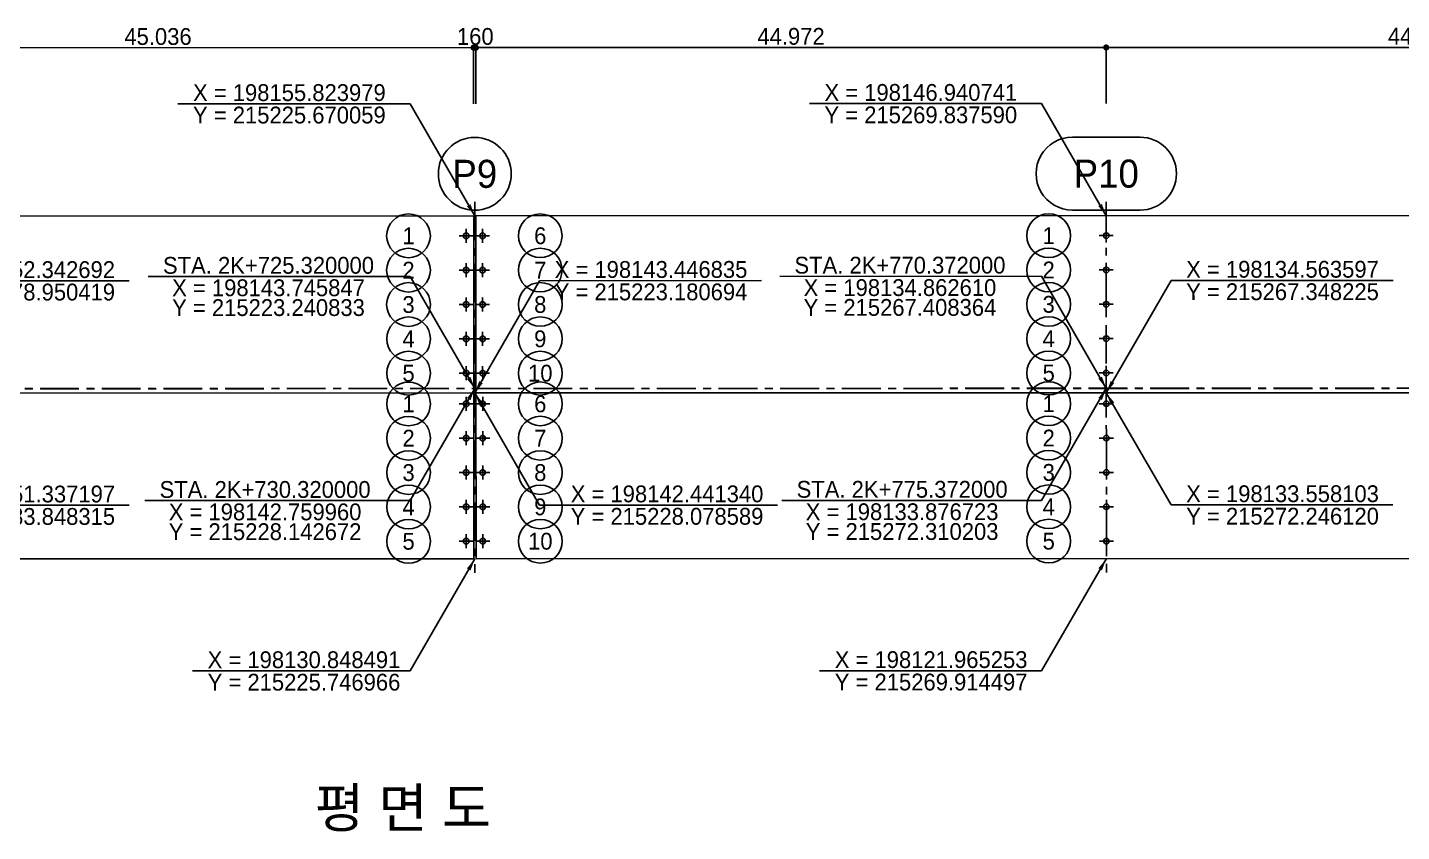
# Model space of a CAD drawing. Header units: feet. Extents: x 0 to 336400, y 0 to 237600.
# Drawn here: x 142330 to 240362, y 78685 to 136037 of the extents above; entities that cross this region are included whole.
import ezdxf
from ezdxf.enums import TextEntityAlignment as Align

# ---------------------------------------------------------------- set-up
doc = ezdxf.new("R2010")
doc.units = ezdxf.units.FT
doc.header["$LTSCALE"] = 2200
doc.header["$MEASUREMENT"] = 0
doc.linetypes.add('A-CENTR01', pattern=[2, 1.25, -0.25, 0.25, -0.25])
for name, color, linetype in [('CS-CNTL', 1, 'A-CENTR01'), ('CS-CONC-LEAN', 3, 'CONTINUOUS'), ('CS-CONC-MAJR', 4, 'CONTINUOUS'), ('CS-DIML', 1, 'CONTINUOUS'), ('CS-DIMT', 3, 'CONTINUOUS'), ('CS-TEXT', 3, 'CONTINUOUS'), ('CZ-TEX1', 6, 'CONTINUOUS'), ('CZ-TEX2', 3, 'CONTINUOUS')]:
    doc.layers.add(name, color=color, linetype=linetype)
doc.styles.add('A_STANDARD', font='')
doc.styles.get('A_STANDARD').set_extended_font_data('Dotum')

# ---------------------------------------------------------------- blocks, each defined once
blk = doc.blocks.new('CZDIMD1-2')
at = {"layer": 'CS-DIML', "const_width": 0.5}
blk.add_lwpolyline([(0.25, 0, 1), (-0.25, 0, 1)], format="xyb", close=True, dxfattribs=at)

msp = doc.modelspace()

# ---------------------------------------------------------------- linework, layer by layer
at = {"layer": 'CS-CNTL'}
for p, q in [((174245, 123598), (174249, 108973)), ((219297, 123612), (219301, 108987)), ((174249, 110965), (174252, 97140)), ((219301, 110976), (219304, 97151)), ((33232, 110258), (309291, 110321)), ((33232, 110258), (309291, 110321)), ((33232, 110258), (309291, 110321)), ((33232, 110258), (309291, 110321)), ((33253, 110236), (309291, 110318)), ((33253, 110236), (309291, 110318)), ((33253, 110236), (309291, 110318)), ((33253, 110236), (309291, 110318))]:
    msp.add_line(p, q, dxfattribs=at)
at = {"layer": 'CS-CONC-LEAN'}
for p, q in [((173625, 120678), (173624, 121678)), ((174803, 120678), (174802, 121678)), ((219298, 120692), (219297, 121692)), ((173124, 121178), (174124, 121178)), ((174302, 121178), (175302, 121179)), ((218797, 121192), (219797, 121192)), ((173125, 118728), (174125, 118728)), ((173625, 118228), (173625, 119228)), ((174303, 118728), (175303, 118729)), ((174803, 118228), (174803, 119228)), ((218798, 118742), (219798, 118742)), ((219298, 118242), (219298, 119242)), ((173626, 115778), (173626, 116778)), ((174804, 115778), (174804, 116778)), ((219299, 115792), (219299, 116792)), ((173126, 116278), (174126, 116278)), ((174304, 116278), (175304, 116279)), ((218799, 116292), (219799, 116292)), ((173127, 113828), (174127, 113828)), ((173627, 113328), (173627, 114328)), ((174305, 113828), (175305, 113829)), ((174805, 113328), (174805, 114328)), ((218800, 113842), (219800, 113842)), ((219300, 113342), (219300, 114342)), ((173628, 110878), (173627, 111878)), ((174806, 110878), (174805, 111878)), ((219301, 110892), (219300, 111892)), ((173127, 111378), (174127, 111378)), ((174305, 111378), (175305, 111379)), ((218800, 111392), (219800, 111392)), ((173128, 109190), (174128, 109190)), ((173628, 108690), (173628, 109690)), ((174306, 109190), (175306, 109191)), ((174806, 108691), (174806, 109691)), ((218801, 109201), (219801, 109201)), ((219301, 108701), (219301, 109701)), ((173629, 106240), (173629, 107240)), ((174807, 106241), (174807, 107241)), ((219302, 106251), (219302, 107251)), ((173129, 106740), (174129, 106740)), ((174307, 106740), (175307, 106741)), ((218802, 106751), (219802, 106751)), ((173129, 104290), (174129, 104290)), ((173629, 103790), (173629, 104790)), ((174307, 104290), (175307, 104291)), ((174807, 103791), (174807, 104791)), ((218802, 104301), (219802, 104301)), ((219302, 103801), (219302, 104801)), ((173630, 101340), (173630, 102340)), ((174808, 101341), (174808, 102341)), ((219303, 101351), (219303, 102351)), ((173130, 101840), (174130, 101840)), ((174308, 101840), (175308, 101841)), ((218803, 101851), (219803, 101851)), ((173130, 99390), (174130, 99390)), ((173630, 98890), (173630, 99890)), ((174308, 99390), (175308, 99391)), ((174808, 98891), (174808, 99891)), ((218803, 99401), (219803, 99401)), ((219303, 98901), (219303, 99901))]:
    msp.add_line(p, q, dxfattribs=at)
for centre in [(173624, 121178), (174802, 121178), (219297, 121192), (173625, 118728), (174803, 118728), (219298, 118742), (173626, 116278), (174804, 116278), (219299, 116292), (173627, 113828), (174805, 113828), (219300, 113842), (173627, 111378), (174805, 111378), (219300, 111392), (173628, 109190), (174806, 109191), (219301, 109201), (173629, 106740), (174807, 106741), (219302, 106751), (173629, 104290), (174807, 104291), (219302, 104301), (173630, 101840), (174808, 101841), (219303, 101851), (173630, 99390), (174808, 99391), (219303, 99401)]:
    msp.add_circle(centre, 200, dxfattribs=at)
for points in [[(173624, 121678), (173574, 121528), (173624, 121678), (173674, 121528)], [(174802, 121678), (174752, 121528), (174802, 121678), (174852, 121528)], [(219297, 121692), (219247, 121542), (219297, 121692), (219347, 121542)], [(173124, 121178), (173274, 121128), (173124, 121178), (173274, 121228)], [(173625, 120678), (173575, 120828), (173625, 120678), (173675, 120828)], [(174124, 121178), (173974, 121128), (174124, 121178), (173974, 121228)], [(174302, 121178), (174452, 121128), (174302, 121178), (174452, 121228)], [(174803, 120678), (174753, 120828), (174803, 120678), (174853, 120828)], [(175302, 121179), (175152, 121129), (175302, 121179), (175152, 121229)], [(218797, 121192), (218947, 121142), (218797, 121192), (218947, 121242)], [(219298, 120692), (219248, 120842), (219298, 120692), (219348, 120842)], [(219797, 121192), (219647, 121142), (219797, 121192), (219647, 121242)], [(173125, 118728), (173275, 118678), (173125, 118728), (173275, 118778)], [(173625, 119228), (173575, 119078), (173625, 119228), (173675, 119078)], [(174125, 118728), (173975, 118678), (174125, 118728), (173975, 118778)], [(174303, 118728), (174453, 118678), (174303, 118728), (174453, 118778)], [(174803, 119228), (174753, 119078), (174803, 119228), (174853, 119078)], [(175303, 118729), (175153, 118679), (175303, 118729), (175153, 118779)], [(218798, 118742), (218948, 118692), (218798, 118742), (218948, 118792)], [(219298, 119242), (219248, 119092), (219298, 119242), (219348, 119092)], [(219798, 118742), (219648, 118692), (219798, 118742), (219648, 118792)], [(173625, 118228), (173575, 118378), (173625, 118228), (173675, 118378)], [(174803, 118228), (174753, 118378), (174803, 118228), (174853, 118378)], [(219298, 118242), (219248, 118392), (219298, 118242), (219348, 118392)], [(173626, 116778), (173576, 116628), (173626, 116778), (173676, 116628)], [(174804, 116778), (174754, 116628), (174804, 116778), (174854, 116628)], [(219299, 116792), (219249, 116642), (219299, 116792), (219349, 116642)], [(173126, 116278), (173276, 116228), (173126, 116278), (173276, 116328)], [(173626, 115778), (173576, 115928), (173626, 115778), (173676, 115928)], [(174126, 116278), (173976, 116228), (174126, 116278), (173976, 116328)], [(174304, 116278), (174454, 116228), (174304, 116278), (174454, 116328)], [(174804, 115778), (174754, 115928), (174804, 115778), (174854, 115928)], [(175304, 116279), (175154, 116229), (175304, 116279), (175154, 116329)], [(218799, 116292), (218949, 116242), (218799, 116292), (218949, 116342)], [(219299, 115792), (219249, 115942), (219299, 115792), (219349, 115942)], [(219799, 116292), (219649, 116242), (219799, 116292), (219649, 116342)], [(173127, 113828), (173277, 113778), (173127, 113828), (173277, 113878)], [(173627, 114328), (173577, 114178), (173627, 114328), (173677, 114178)], [(174127, 113828), (173977, 113778), (174127, 113828), (173977, 113878)], [(174305, 113828), (174455, 113778), (174305, 113828), (174455, 113878)], [(174805, 114328), (174755, 114178), (174805, 114328), (174855, 114178)], [(175305, 113829), (175155, 113779), (175305, 113829), (175155, 113879)], [(218800, 113842), (218950, 113792), (218800, 113842), (218950, 113892)], [(219300, 114342), (219250, 114192), (219300, 114342), (219350, 114192)], [(219800, 113842), (219650, 113792), (219800, 113842), (219650, 113892)], [(173627, 113328), (173577, 113478), (173627, 113328), (173677, 113478)], [(174805, 113328), (174755, 113478), (174805, 113328), (174855, 113478)], [(219300, 113342), (219250, 113492), (219300, 113342), (219350, 113492)], [(173627, 111878), (173577, 111728), (173627, 111878), (173677, 111728)], [(174805, 111878), (174755, 111728), (174805, 111878), (174855, 111728)], [(219300, 111892), (219250, 111742), (219300, 111892), (219350, 111742)], [(173127, 111378), (173277, 111328), (173127, 111378), (173277, 111428)], [(173628, 110878), (173577, 111028), (173628, 110878), (173677, 111028)], [(174127, 111378), (173977, 111328), (174127, 111378), (173977, 111428)], [(174305, 111378), (174455, 111328), (174305, 111378), (174455, 111428)], [(174806, 110878), (174755, 111028), (174806, 110878), (174855, 111028)], [(175305, 111379), (175155, 111329), (175305, 111379), (175155, 111429)], [(218800, 111392), (218950, 111342), (218800, 111392), (218950, 111442)], [(219301, 110892), (219250, 111042), (219301, 110892), (219350, 111042)], [(219800, 111392), (219650, 111342), (219800, 111392), (219650, 111442)], [(173128, 109190), (173278, 109140), (173128, 109190), (173278, 109240)], [(173628, 109690), (173578, 109540), (173628, 109690), (173678, 109540)], [(173628, 108690), (173578, 108840), (173628, 108690), (173678, 108840)], [(174128, 109190), (173978, 109140), (174128, 109190), (173978, 109240)], [(174306, 109190), (174456, 109140), (174306, 109190), (174456, 109240)], [(174806, 109691), (174756, 109540), (174806, 109691), (174856, 109541)], [(174806, 108691), (174756, 108840), (174806, 108691), (174856, 108841)], [(175306, 109191), (175156, 109141), (175306, 109191), (175156, 109241)], [(218801, 109201), (218951, 109151), (218801, 109201), (218951, 109251)], [(219301, 109701), (219251, 109551), (219301, 109701), (219351, 109551)], [(219301, 108701), (219251, 108851), (219301, 108701), (219351, 108851)], [(219801, 109201), (219651, 109151), (219801, 109201), (219651, 109251)], [(173629, 107240), (173579, 107090), (173629, 107240), (173679, 107090)], [(174807, 107241), (174757, 107090), (174807, 107241), (174857, 107091)], [(219302, 107251), (219252, 107101), (219302, 107251), (219352, 107101)], [(173129, 106740), (173279, 106690), (173129, 106740), (173279, 106790)], [(173629, 106240), (173579, 106390), (173629, 106240), (173679, 106390)], [(174129, 106740), (173979, 106690), (174129, 106740), (173979, 106790)], [(174307, 106740), (174457, 106690), (174307, 106740), (174457, 106790)], [(174807, 106241), (174757, 106390), (174807, 106241), (174857, 106391)], [(175307, 106741), (175157, 106691), (175307, 106741), (175157, 106791)], [(218802, 106751), (218952, 106701), (218802, 106751), (218952, 106801)], [(219302, 106251), (219252, 106401), (219302, 106251), (219352, 106401)], [(219802, 106751), (219652, 106701), (219802, 106751), (219652, 106801)], [(173129, 104290), (173279, 104240), (173129, 104290), (173279, 104340)], [(173629, 104790), (173579, 104640), (173629, 104790), (173679, 104640)], [(173629, 103790), (173579, 103940), (173629, 103790), (173679, 103940)], [(174129, 104290), (173979, 104240), (174129, 104290), (173979, 104340)], [(174307, 104290), (174457, 104240), (174307, 104290), (174457, 104340)], [(174807, 104791), (174757, 104640), (174807, 104791), (174857, 104641)], [(174807, 103791), (174757, 103940), (174807, 103791), (174857, 103941)], [(175307, 104291), (175157, 104241), (175307, 104291), (175157, 104341)], [(218802, 104301), (218952, 104251), (218802, 104301), (218952, 104351)], [(219302, 104801), (219252, 104651), (219302, 104801), (219352, 104651)], [(219302, 103801), (219252, 103951), (219302, 103801), (219352, 103951)], [(219802, 104301), (219652, 104251), (219802, 104301), (219652, 104351)], [(173630, 102340), (173580, 102190), (173630, 102340), (173680, 102190)], [(174808, 102341), (174758, 102190), (174808, 102341), (174858, 102191)], [(219303, 102351), (219253, 102201), (219303, 102351), (219353, 102201)], [(173130, 101840), (173280, 101790), (173130, 101840), (173280, 101890)], [(173630, 101340), (173580, 101490), (173630, 101340), (173680, 101490)], [(174130, 101840), (173980, 101790), (174130, 101840), (173980, 101890)], [(174308, 101840), (174458, 101790), (174308, 101840), (174458, 101890)], [(174808, 101341), (174758, 101490), (174808, 101341), (174858, 101491)], [(175308, 101841), (175158, 101791), (175308, 101841), (175158, 101891)], [(218803, 101851), (218953, 101801), (218803, 101851), (218953, 101901)], [(219303, 101351), (219253, 101501), (219303, 101351), (219353, 101501)], [(219803, 101851), (219653, 101801), (219803, 101851), (219653, 101901)], [(173130, 99390), (173280, 99340), (173130, 99390), (173280, 99440)], [(173630, 99890), (173580, 99740), (173630, 99890), (173680, 99740)], [(173630, 98890), (173580, 99040), (173630, 98890), (173680, 99040)], [(174130, 99390), (173980, 99340), (174130, 99390), (173980, 99440)], [(174308, 99390), (174458, 99340), (174308, 99390), (174458, 99440)], [(174808, 99891), (174758, 99740), (174808, 99891), (174858, 99741)], [(174808, 98891), (174758, 99040), (174808, 98891), (174858, 99041)], [(175308, 99391), (175158, 99341), (175308, 99391), (175158, 99441)], [(218803, 99401), (218953, 99351), (218803, 99401), (218953, 99451)], [(219303, 99901), (219253, 99751), (219303, 99901), (219353, 99751)], [(219303, 98901), (219253, 99051), (219303, 98901), (219353, 99051)], [(219803, 99401), (219653, 99351), (219803, 99401), (219653, 99451)]]:
    msp.add_solid(points, dxfattribs=at)
at = {"layer": 'CS-CONC-MAJR'}
for p, q in [((39165, 122558), (174165, 122598)), ((174165, 122598), (174169, 109973)), ((174325, 122598), (309287, 122638)), ((174325, 122598), (174329, 109973)), ((39169, 109933), (174169, 109973)), ((39169, 109934), (174169, 109965)), ((174169, 109965), (174172, 98140)), ((174329, 109973), (309291, 110013)), ((174329, 109965), (309291, 109996)), ((174329, 109965), (174332, 98140)), ((39172, 98109), (174172, 98140)), ((174332, 98140), (309294, 98171))]:
    msp.add_line(p, q, dxfattribs=at)
at = {"layer": 'CS-DIML'}
for p, q in [((129125, 134585), (174161, 134598)), ((174163, 130598), (174161, 134798)), ((174161, 134598), (174241, 134598)), ((174241, 134598), (174321, 134598)), ((174323, 130598), (174321, 134798)), ((174321, 134598), (219293, 134612)), ((219295, 130612), (219293, 134812)), ((219293, 134612), (264288, 134625)), ((169624, 130597), (153061, 130592)), ((174245, 122598), (169624, 130597)), ((214676, 130610), (198113, 130605)), ((219297, 122612), (214676, 130610)), ((149580, 117966), (133749, 117961)), ((169628, 118277), (150945, 118271)), ((174249, 110278), (169628, 118277)), ((174249, 109973), (178865, 117975)), ((194706, 117979), (178865, 117975)), ((214680, 118290), (195997, 118285)), ((219301, 110292), (214680, 118290)), ((219301, 109987), (223917, 117988)), ((239757, 117993), (223917, 117988)), ((174249, 110290), (169632, 102289)), ((174249, 109965), (178870, 101966)), ((219301, 110301), (214684, 102300)), ((219301, 109976), (223922, 101977)), ((149593, 101960), (133754, 101956)), ((169632, 102289), (150701, 102285)), ((195850, 101970), (178870, 101966)), ((214684, 102300), (196152, 102295)), ((239750, 101980), (223922, 101977)), ((174252, 98140), (169635, 90139)), ((219304, 98151), (214687, 90150)), ((169635, 90139), (154106, 90136)), ((214675, 90150), (198847, 90146))]:
    msp.add_line(p, q, dxfattribs=at)
for centre in [(169514, 121177), (178912, 121180), (215187, 121190), (169515, 118727), (178913, 118730), (215188, 118740), (169516, 116277), (178914, 116280), (215189, 116290), (169517, 113827), (178915, 113830), (215190, 113840), (169517, 111377), (178915, 111380), (215190, 111390), (169518, 109189), (178916, 109191), (215191, 109200), (169519, 106739), (178917, 106741), (215192, 106750), (169519, 104289), (178917, 104291), (215192, 104300), (169520, 101839), (178918, 101841), (215193, 101850), (169520, 99389), (178918, 99391), (215193, 99400)]:
    msp.add_circle(centre, 1560, dxfattribs=at)
for points in [[(174245, 122598), (173932, 123434), (174245, 122598), (173678, 123287)], [(219297, 122612), (218984, 123447), (219297, 122612), (218730, 123300)], [(174249, 110278), (173935, 111114), (174249, 110278), (173681, 110967)], [(174249, 109973), (174816, 110662), (174249, 109973), (174562, 110809)], [(219301, 110292), (218987, 111127), (219301, 110292), (218733, 110980)], [(219301, 109987), (219868, 110676), (219301, 109987), (219614, 110822)], [(174249, 110290), (173682, 109601), (174249, 110290), (173936, 109455)], [(174249, 109965), (174562, 109130), (174249, 109965), (174816, 109277)], [(219301, 110301), (218734, 109612), (219301, 110301), (218988, 109465)], [(219301, 109976), (219614, 109140), (219301, 109976), (219868, 109287)], [(174252, 98140), (173685, 97451), (174252, 98140), (173939, 97305)], [(219304, 98151), (218737, 97462), (219304, 98151), (218991, 97315)]]:
    msp.add_solid(points, dxfattribs=at)
at = {"layer": 'CZ-TEX2'}
for p, q in [((216885, 128211), (221705, 128212)), ((216887, 123011), (221707, 123012))]:
    msp.add_line(p, q, dxfattribs=at)
msp.add_circle((174244, 125598), 2600, dxfattribs=at)
for centre, start, end in [((216886, 125611), 90.01701, 270.01701), ((221706, 125612), 270.01701, 90.01701)]:
    msp.add_arc(centre, 2600, start, end, dxfattribs=at)

# ---------------------------------------------------------------- block references
at = {"layer": 'CS-DIML', "xscale": 440.0000000000207, "yscale": 440.0000000000207, "zscale": 440.0000000000207, "rotation": 11.38896499999946}
for p in [(174161, 134598), (174161, 134598), (174321, 134598), (174321, 134598), (219293, 134612), (219293, 134612)]:
    msp.add_blockref('CZDIMD1-2', p, dxfattribs=at)

# ---------------------------------------------------------------- texts
at = {"layer": 'CS-DIMT', "style": 'A_STANDARD'}
for s, rotation, p in [('45.036', 360.01701, (151643, 134792)), ('160', 360.01701, (174281, 134798)), ('44.972', 360.01701, (196807, 134805)), ('44.995', 360.01701, (241791, 134818)), ('X = 198155.823979', 0.01701, (161014, 130791)), ('X = 198146.940741', 0.01701, (206066, 130804)), ('Y = 215225.670059', 360.01701, (161014, 129191)), ('Y = 215269.837590', 360.01701, (206066, 129204)), ('STA. 2K+725.320000', 360.01701, (159526, 118471)), ('STA. 2K+770.372000', 360.01701, (204578, 118484)), ('X = 198152.342692', 0.01701, (141702, 118164)), ('X = 198143.446835', 0.01701, (186818, 118177)), ('X = 198134.563597', 0.01701, (231870, 118190)), ('Y = 215178.950419', 360.01701, (141703, 116564)), ('X = 198143.745847', 360.01701, (159526, 116871)), ('Y = 215223.180694', 360.01701, (186819, 116577)), ('X = 198134.862610', 360.01701, (204578, 116884)), ('Y = 215267.348225', 360.01701, (231871, 116590)), ('Y = 215223.240833', 360.01701, (159526, 115457)), ('Y = 215267.408364', 360.01701, (204578, 115470)), ('X = 198151.337197', 0.01318, (141707, 102158)), ('STA. 2K+730.320000', 360.01318, (159282, 102484)), ('X = 198142.441340', 0.01318, (187961, 102168)), ('STA. 2K+775.372000', 360.01318, (204733, 102495)), ('X = 198133.558103', 0.01318, (231875, 102179)), ('X = 198142.759960', 360.01318, (159282, 100884)), ('X = 198133.876723', 360.01318, (204733, 100895)), ('Y = 215183.848315', 360.01318, (141707, 100558)), ('Y = 215228.078589', 360.01318, (187961, 100568)), ('Y = 215272.246120', 360.01318, (231875, 100579)), ('Y = 215228.142672', 360.01318, (159282, 99472)), ('Y = 215272.310203', 360.01318, (204733, 99483)), ('X = 198130.848491', 0.01318, (162059, 90338)), ('X = 198121.965253', 0.01318, (206800, 90348)), ('Y = 215225.746966', 360.01318, (162060, 88738)), ('Y = 215269.914497', 360.01318, (206801, 88748))]:
    msp.add_text(s, height=1200, rotation=rotation, dxfattribs=at).set_placement(p, align=Align.CENTER)
at = {"layer": 'CS-TEXT', "style": 'A_STANDARD'}
for s, rotation, p in [('1', 360.01701, (169515, 120577)), ('6', 360.01701, (178913, 120580)), ('1', 360.01701, (215188, 120590)), ('2', 360.01701, (169515, 118127)), ('7', 360.01701, (178913, 118130)), ('2', 360.01701, (215188, 118140)), ('3', 360.01701, (169516, 115677)), ('8', 360.01701, (178914, 115680)), ('3', 360.01701, (215189, 115690)), ('4', 360.01701, (169517, 113227)), ('9', 360.01701, (178915, 113230)), ('4', 360.01701, (215190, 113240)), ('5', 360.01701, (169518, 110777)), ('10', 360.01701, (178916, 110780)), ('5', 360.01701, (215191, 110790)), ('6', 360.01318, (178916, 108591)), ('1', 360.01318, (215191, 108600)), ('1', 360.01318, (169518, 108589)), ('2', 360.01318, (169519, 106139)), ('7', 360.01318, (178917, 106141)), ('2', 360.01318, (215192, 106150)), ('3', 360.01318, (169519, 103689)), ('8', 360.01318, (178917, 103691)), ('3', 360.01318, (215192, 103700)), ('4', 360.01318, (169520, 101239)), ('9', 360.01318, (178918, 101241)), ('4', 360.01318, (215193, 101250)), ('10', 360.01318, (178918, 98791)), ('5', 360.01318, (215193, 98800)), ('5', 360.01318, (169520, 98789))]:
    msp.add_text(s, height=1200, rotation=rotation, dxfattribs=at).set_placement(p, align=Align.CENTER)
at = {"layer": 'CZ-TEX1', "style": 'A_STANDARD'}
msp.add_text('평 면 도', height=2800, dxfattribs=at).set_placement((169119, 78976), align=Align.CENTER)
at = {"layer": 'CZ-TEX2', "style": 'A_STANDARD'}
for s, p in [('P9', (174244, 124598)), ('P10', (219296, 124612))]:
    msp.add_text(s, height=2000, rotation=360.01701, dxfattribs=at).set_placement(p, align=Align.CENTER)

doc.saveas('drawing.dxf')
